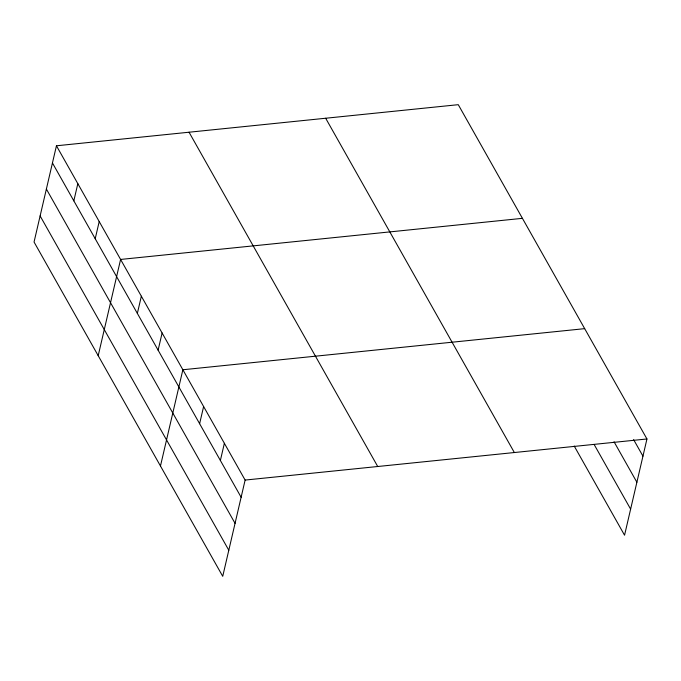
<?xml version="1.0" encoding="UTF-8"?>
<svg xmlns="http://www.w3.org/2000/svg" width="681" height="681" viewBox="0 0 681 681"><rect width="100%" height="100%" fill="white"/><g stroke="black" fill="none" stroke-linecap="round" stroke-linejoin="round"><path stroke-width="1.02" d="M56.446 145.785L34.05 242.027L222.73 576.322L245.126 480.071L56.446 145.785L458.27 104.678L646.95 438.973L624.554 535.215L574.219 446.046M73.829 200.852L77.83 183.674M95.212 238.742L99.213 221.555M98.2 355.686L120.597 259.444L522.421 218.337M137.358 313.396L141.35 296.218M158.111 350.17L162.112 332.983M160.469 466.008L182.866 369.757L584.681 328.651M199.618 423.71L203.619 406.531M220.372 460.484L224.372 443.305M245.126 480.071L646.95 438.973M633.611 439.603L642.949 456.151M614.049 441.79L636.88 482.242M594.3 444.77L630.623 509.124M325.671 118.247L514.351 452.533M189.046 132.216L377.725 466.511M52.446 162.963L241.134 497.258M46.376 189.054L235.056 523.348M40.119 215.937L228.799 550.231"/></g></svg>
